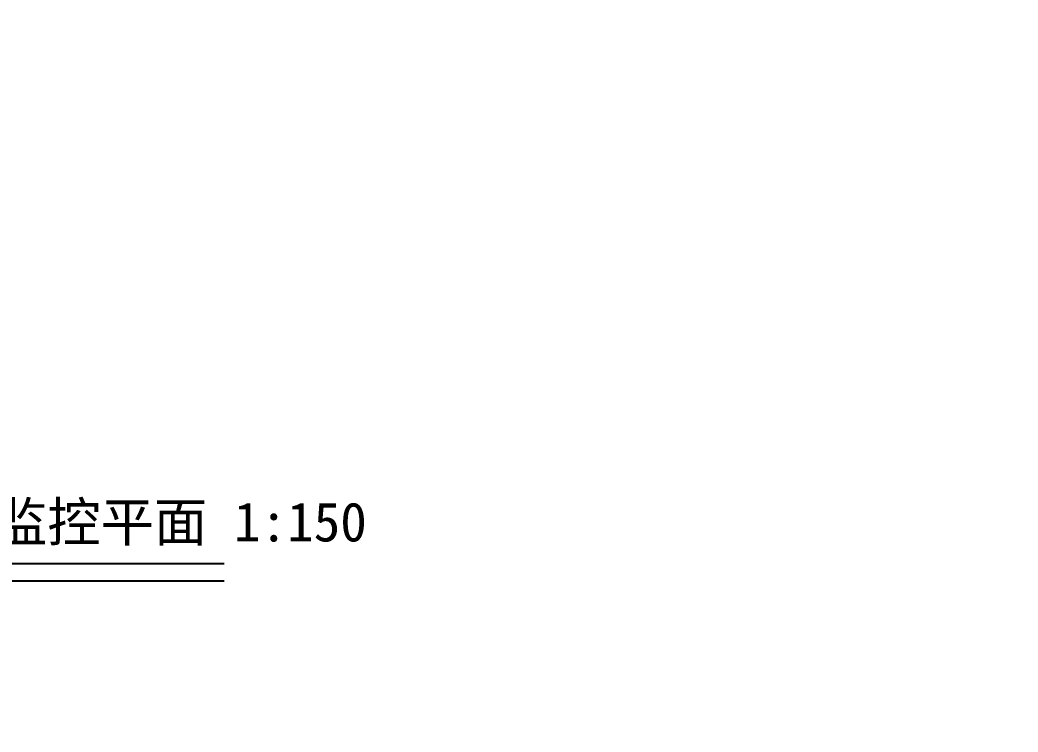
# Model space of a CAD drawing. Extents: x 24221263 to 48466785, y 43033036 to 86624613.
# Drawn here: x 24311594 to 24334577, y 43046481 to 43062875 of the extents above; entities that cross this region are included whole.
import ezdxf

# ---------------------------------------------------------------- set-up
doc = ezdxf.new("R2010")
doc.units = 0
doc.header["$MEASUREMENT"] = 0
doc.layers.add('AC-W', color=7, linetype='CONTINUOUS')
doc.layers.add('图框', color=7, linetype='CONTINUOUS')
doc.styles.add('TK1', font='SimSun.ttf', dxfattribs={"width": 0.8, "height": 4})

msp = doc.modelspace()

# ---------------------------------------------------------------- linework, layer by layer
at = {"layer": 'AC-W', "color": 7, "ltscale": 1500}
for radius, start, end in [(543222.67138, 63.9037521028, 74.1419663262), (541522.67138, 66.0871772478, 74.0908653853)]:
    msp.add_arc((24149392.33084, 42558636.58887), radius, start, end, dxfattribs=at)
at = {"layer": 'AC-W', "color": 7}
for centre, radius, end in [((24149392.33084, 42558636.58886), 543022.67139, 72.5013230123), ((24149392.33084, 42558636.58887), 543222.67138, 70.6216018835)]:
    msp.add_arc(centre, radius, 67.4747226661, end, dxfattribs=at)
at = {"layer": '图框', "color": 0}
for p, q in [((24299322.56421, 43050357.95039), (24316295.10839, 43050357.95039)), ((24299322.56421, 43049964.37707), (24316295.10839, 43049964.37707))]:
    msp.add_line(p, q, dxfattribs=at)

# ---------------------------------------------------------------- texts
at = {"layer": '图框', "color": 0, "style": 'TK1'}
msp.add_text('决赛部分三层建筑设备监控平面 1:150', height=900, dxfattribs=at).set_placement((24298721.62518, 43050868.58688))

doc.saveas('drawing.dxf')
